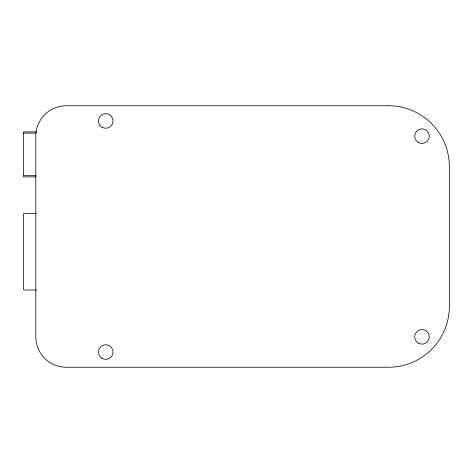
<?xml version="1.0" encoding="UTF-8"?>
<svg xmlns="http://www.w3.org/2000/svg" width="473" height="473" viewBox="0 0 473 473"><rect width="100%" height="100%" fill="white"/><g stroke="black" fill="none" stroke-linecap="round" stroke-linejoin="round"><path stroke-width="0.71" d="M36.681 131.902L23.65 131.902L23.65 176.902L35.96 176.902M23.65 133.114L35.966 133.114M23.65 175.684L35.96 175.684M36.161 213.388L23.65 213.388L23.65 290.014L36.161 290.014M388.534 105.751L66.22 105.751A30.408 30.408 0 0 0 35.812 136.159L35.812 336.841A30.408 30.408 0 0 0 66.22 367.249L388.534 367.249A60.816 60.816 0 0 0 449.35 306.439L449.35 166.561A60.816 60.816 0 0 0 388.534 105.751M418.108 142.338A7.296 7.296 0 0 0 429.277 136.425A7.296 7.296 0 0 0 418.57 129.708A7.296 7.296 0 0 0 418.108 142.338M418.108 343.026A7.296 7.296 0 0 0 429.277 337.113A7.296 7.296 0 0 0 418.57 330.396A7.296 7.296 0 0 0 418.108 343.026M101.872 127.136A7.296 7.296 0 0 0 113.041 121.218A7.296 7.296 0 0 0 102.334 114.501A7.296 7.296 0 0 0 101.872 127.136M101.872 358.232A7.296 7.296 0 0 0 113.041 352.314A7.296 7.296 0 0 0 102.334 345.597A7.296 7.296 0 0 0 101.872 358.232"/></g></svg>
